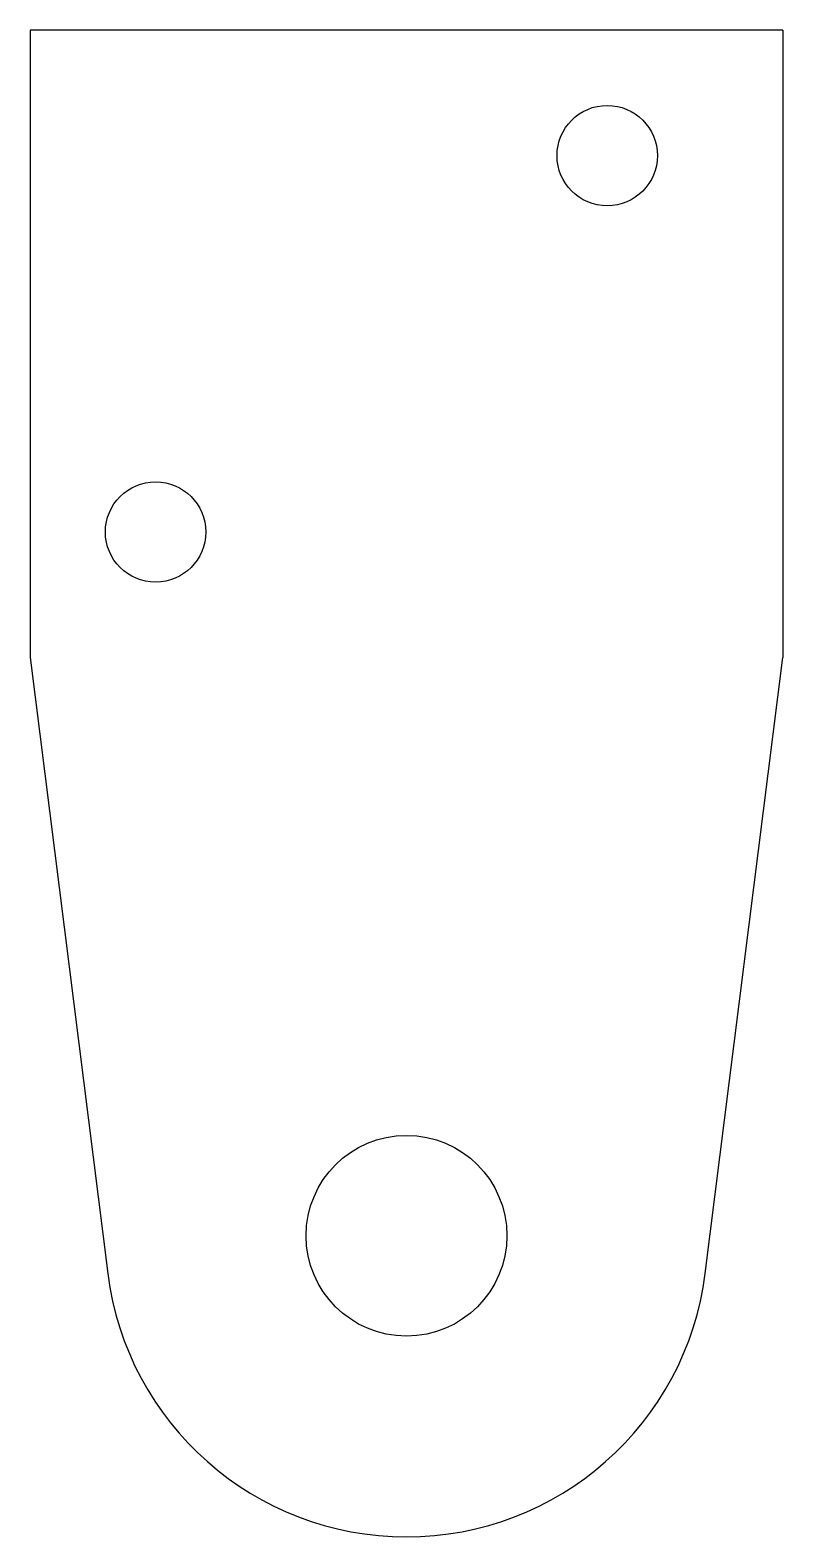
# Model space of a CAD drawing. Extents: x -72.5 to -42.5, y 940 to 1000.
import ezdxf

# ---------------------------------------------------------------- set-up
doc = ezdxf.new("R2010")
doc.units = 0
doc.header["$MEASUREMENT"] = 0
doc.layers.add('VISIBLE', color=7, linetype='CONTINUOUS')

msp = doc.modelspace()

# ---------------------------------------------------------------- linework, layer by layer
at = {"layer": 'VISIBLE'}
for p, q in [((-42.5, 1000), (-72.5, 1000)), ((-72.5, 1000), (-72.5, 975)), ((-42.5, 1000), (-42.5, 975)), ((-72.5, 975), (-69.406, 950.451)), ((-45.594, 950.451), (-42.5, 975))]:
    msp.add_line(p, q, dxfattribs=at)
for centre, radius in [((-49.5, 995), 2), ((-67.5, 980), 2), ((-57.5, 951.951), 4)]:
    msp.add_circle(centre, radius, dxfattribs=at)
msp.add_arc((-57.5, 951.951), 12, 187.18364, 352.81636, dxfattribs=at)

doc.saveas('drawing.dxf')
